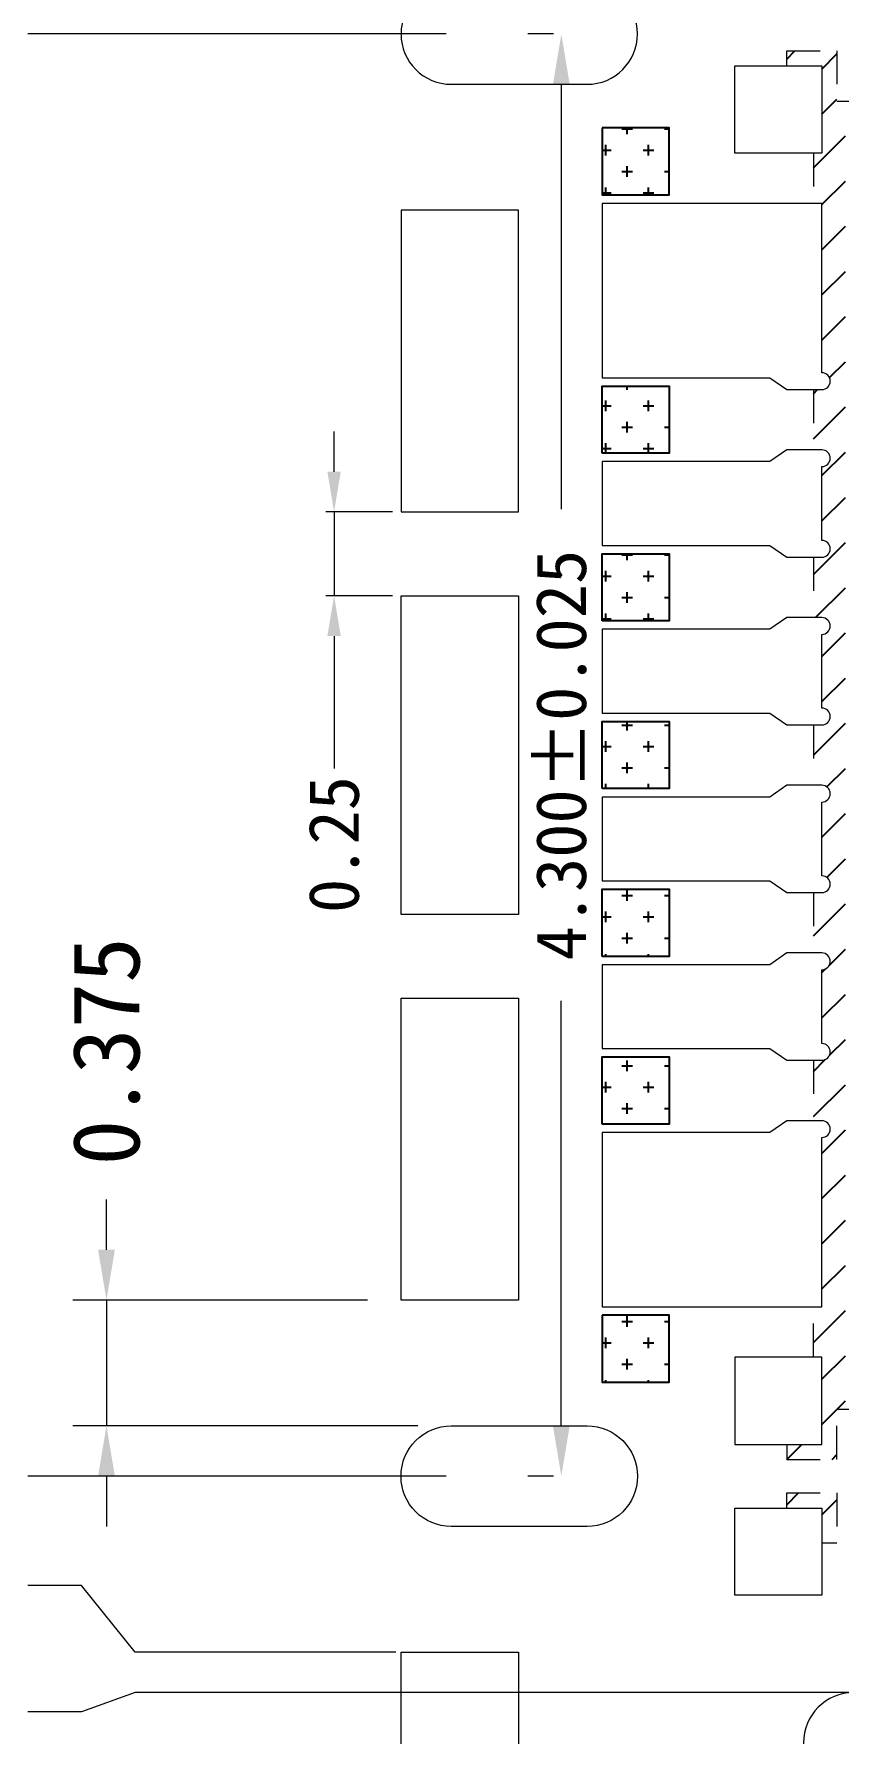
# Model space of a CAD drawing. Header units: millimetres. Extents: x 2103 to 2391, y 501 to 745.
# Drawn here: x 2285.61 to 2288.01, y 723.45 to 728.52 of the extents above; entities that cross this region are included whole.
import ezdxf

# ---------------------------------------------------------------- set-up
doc = ezdxf.new("R2010")
doc.units = ezdxf.units.MM
doc.linetypes.add('HIDDEN', pattern=[0.375, 0.25, -0.125])
doc.layers.get('Defpoints').update_dxf_attribs({"lineweight": 18})
for name, color, linetype, lineweight in [('1', 7, 'Continuous', 18), ('1D', 4, 'Continuous', 18), ('2D', 4, 'Continuous', 18)]:
    doc.layers.add(name, color=color, linetype=linetype, lineweight=lineweight)
for name, color, linetype in [('HATCH', 4, 'Continuous'), ('PLATING', 3, 'Continuous'), ('标注', 4, 'Continuous')]:
    doc.layers.add(name, color=color, linetype=linetype)
doc.styles.add('宋体', font='')
doc.styles.get('宋体').set_extended_font_data('宋体')
doc.dimstyles.new('ISO-25', dxfattribs={"dimtxt": 0.12, "dimasz": 0.18, "dimexe": 0.15, "dimexo": 0.1, "dimgap": 0.1, "dimtad": 1, "dimdec": 3, "dimzin": 0, "dimdsep": 46, "dimtxsty": '宋体', "dimcen": 1, "dimazin": 0, "dimtfac": 1, "dimtmove": 0, "dimatfit": 3, "dimfxl": 1, "dimarcsym": 0})
doc.dimstyles.new('St. ZB', dxfattribs={"dimtxt": 1.25, "dimasz": 0.8, "dimexe": 0.3, "dimexo": 0.2, "dimgap": 0.3, "dimtad": 0, "dimdec": 3, "dimzin": 0, "dimdsep": 46, "dimtxsty": '宋体', "dimcen": 0.09, "dimdle": 1.6, "dimclrd": 7, "dimclre": 1, "dimclrt": 256, "dimadec": 0, "dimazin": 0, "dimtfac": 1, "dimtdec": 3, "dimtmove": 0, "dimatfit": 3, "dimfxl": 1, "dimtolj": 1, "dimtzin": 0, "dimarcsym": 0})
pattern_1 = [(0, (2315.99936, 730.45476), (0.0635, 0.0635), [0.03175, -0.09525]), (90, (2316.015237, 730.438886), (-0.0635, 0.0635), [0.03175, -0.09525])]

# ---------------------------------------------------------------- blocks, each defined once
blk = doc.blocks.new('*D71')
at = {"layer": 'Defpoints', "color": 0, "transparency": 16777216}
for p in [(2294.5025, 726.3652), (2288.0525, 723.5702), (2285.59, 723.5125)]:
    blk.add_point(p, dxfattribs=at)
at = {"layer": '标注', "color": 0, "linetype": 'Continuous', "lineweight": 5, "transparency": 16777216}
for p, q in [((2285.91, 723.5702), (2285.75, 723.5125)), ((2288.0375, 723.5702), (2285.91, 723.5702)), ((2285.75, 723.5125), (2285.59, 723.5125))]:
    blk.add_line(p, q, dxfattribs=at)
at = {"layer": '标注', "color": 0, "lineweight": 13, "transparency": 16777216, "insert": (2285.0921, 723.5125), "char_height": 0.28, "attachment_point": 5, "style": '宋体'}
blk.add_mtext('2.795', dxfattribs=at)
blk = doc.blocks.new('*D72')
at = {"layer": 'Defpoints', "color": 0, "transparency": 16777216}
for p in [(2294.5025, 726.3652), (2285.59, 723.8896), (2286.7025, 723.6902)]:
    blk.add_point(p, dxfattribs=at)
at = {"layer": '标注', "color": 0, "linetype": 'Continuous', "lineweight": 5, "transparency": 16777216}
for p, q in [((2285.75, 723.8896), (2285.59, 723.8896)), ((2285.91, 723.6902), (2285.75, 723.8896)), ((2286.6875, 723.6902), (2285.91, 723.6902))]:
    blk.add_line(p, q, dxfattribs=at)
at = {"layer": '标注', "color": 0, "lineweight": 13, "transparency": 16777216, "insert": (2285.0921, 723.8896), "char_height": 0.28, "attachment_point": 5, "style": '宋体'}
blk.add_mtext('2.675', dxfattribs=at)
blk = doc.blocks.new('*D73')
at = {"layer": 'Defpoints', "color": 0, "transparency": 16777216}
for p in [(2294.5025, 726.3652), (2285.59, 724.2152), (2286.8525, 724.2152)]:
    blk.add_point(p, dxfattribs=at)
at = {"layer": '标注', "color": 0, "linetype": 'Continuous', "lineweight": 5, "transparency": 16777216}
blk.add_line((2286.8375, 724.2152), (2285.59, 724.2152), dxfattribs=at)
at = {"layer": '标注', "color": 0, "lineweight": 13, "transparency": 16777216, "insert": (2285.0897, 724.2152), "char_height": 0.28, "attachment_point": 5, "style": '宋体'}
blk.add_mtext('2.150', dxfattribs=at)
blk = doc.blocks.new('*D74')
at = {"layer": 'Defpoints', "color": 0, "transparency": 16777216}
for p in [(2285.59, 728.5152), (2286.8525, 728.5152), (2294.5025, 726.3652)]:
    blk.add_point(p, dxfattribs=at)
at = {"layer": '标注', "color": 0, "linetype": 'Continuous', "lineweight": 5, "transparency": 16777216}
blk.add_line((2286.8375, 728.5152), (2285.59, 728.5152), dxfattribs=at)
at = {"layer": '标注', "color": 0, "lineweight": 13, "transparency": 16777216, "insert": (2285.0897, 728.5152), "char_height": 0.28, "attachment_point": 5, "style": '宋体'}
blk.add_mtext('2.150', dxfattribs=at)
blk = doc.blocks.new('*D75')
at = {"layer": 'Defpoints', "color": 0, "transparency": 16777216}
for p in [(2285.59, 732.8152), (2286.8525, 732.8152), (2294.5025, 726.3652)]:
    blk.add_point(p, dxfattribs=at)
at = {"layer": '标注', "color": 0, "linetype": 'Continuous', "lineweight": 5, "transparency": 16777216}
blk.add_line((2286.8375, 732.8152), (2285.59, 732.8152), dxfattribs=at)
at = {"layer": '标注', "color": 0, "lineweight": 13, "transparency": 16777216, "insert": (2285.089, 732.8152), "char_height": 0.28, "attachment_point": 5, "style": '宋体'}
blk.add_mtext('6.450', dxfattribs=at)
blk = doc.blocks.new('*D84')
at = {"layer": 'Defpoints', "color": 0, "ltscale": 0.1, "transparency": 16777216}
for p in [(2286.5029, 727.0902), (2286.7025, 727.0902), (2286.7025, 726.8402)]:
    blk.add_point(p, dxfattribs=at)
at = {"layer": '标注', "color": 4, "linetype": 'Continuous', "lineweight": 5, "ltscale": 0.1, "transparency": 16777216}
for p, q in [((2286.5029, 727.2102), (2286.5029, 727.3302)), ((2286.6775, 727.0902), (2286.4779, 727.0902)), ((2286.5029, 727.0902), (2286.5029, 726.8402)), ((2286.6775, 726.8402), (2286.4779, 726.8402)), ((2286.5029, 726.7202), (2286.5029, 726.3252))]:
    blk.add_line(p, q, dxfattribs=at)
at = {"layer": '标注', "color": 4, "ltscale": 0.1, "transparency": 16777216}
for points in [[(2286.4829, 727.2102), (2286.5229, 727.2102), (2286.5029, 727.0902)], [(2286.4829, 726.7202), (2286.5229, 726.7202), (2286.5029, 726.8402)]]:
    blk.add_solid(points, dxfattribs=at)
at = {"layer": '标注', "lineweight": 13, "ltscale": 0.1, "transparency": 16777216, "insert": (2286.5029, 726.0985), "char_height": 0.15, "attachment_point": 5, "rotation": 90, "style": '宋体'}
blk.add_mtext('\\A1;0.25', dxfattribs=at)
blk = doc.blocks.new('*D85')
at = {"layer": 'Defpoints', "color": 0, "transparency": 16777216}
for p in [(2286.7025, 724.7402), (2285.8242, 724.3652), (2286.8525, 724.3652)]:
    blk.add_point(p, dxfattribs=at)
at = {"layer": '标注', "color": 4, "linetype": 'Continuous', "lineweight": 5, "ltscale": 0.1, "transparency": 16777216}
for p, q in [((2285.8242, 724.8902), (2285.8242, 725.0402)), ((2286.6025, 724.7402), (2285.7242, 724.7402)), ((2285.8242, 724.7402), (2285.8242, 724.3652)), ((2286.7525, 724.3652), (2285.7242, 724.3652)), ((2285.8242, 724.2152), (2285.8242, 724.0652))]:
    blk.add_line(p, q, dxfattribs=at)
at = {"layer": '标注', "color": 4, "transparency": 16777216}
for points in [[(2285.7992, 724.8902), (2285.8492, 724.8902), (2285.8242, 724.7402)], [(2285.8492, 724.2152), (2285.7992, 724.2152), (2285.8242, 724.3652)]]:
    blk.add_solid(points, dxfattribs=at)
at = {"layer": '标注', "lineweight": 13, "transparency": 16777216, "insert": (2285.8242, 725.4821), "char_height": 0.2, "attachment_point": 5, "rotation": 90, "style": '宋体'}
blk.add_mtext('\\A1;0.375', dxfattribs=at)
blk = doc.blocks.new('*D86')
at = {"layer": 'Defpoints', "color": 0, "transparency": 16777216}
for p in [(2287.2575, 728.5152), (2287.1805, 724.2152), (2287.2575, 724.2152)]:
    blk.add_point(p, dxfattribs=at)
at = {"layer": '标注', "color": 4, "linetype": 'Continuous', "lineweight": 5, "ltscale": 0.1, "transparency": 16777216}
for p, q in [((2287.1575, 728.5152), (2287.0805, 728.5152)), ((2287.1805, 728.3652), (2287.1805, 727.0983)), ((2287.1805, 724.3652), (2287.1805, 725.6321)), ((2287.1575, 724.2152), (2287.0805, 724.2152))]:
    blk.add_line(p, q, dxfattribs=at)
at = {"layer": '标注', "color": 4, "transparency": 16777216}
for points in [[(2287.2055, 728.3652), (2287.1555, 728.3652), (2287.1805, 728.5152)], [(2287.1555, 724.3652), (2287.2055, 724.3652), (2287.1805, 724.2152)]]:
    blk.add_solid(points, dxfattribs=at)
at = {"layer": '标注', "lineweight": 13, "transparency": 16777216, "insert": (2287.1805, 726.3652), "char_height": 0.15, "attachment_point": 5, "rotation": 90, "style": '宋体'}
blk.add_mtext('\\A1;4.300%%P0.025', dxfattribs=at)
blk = doc.blocks.new('*D87')
at = {"layer": 'Defpoints', "color": 0, "transparency": 16777216}
for p in [(2294.5025, 726.3652), (2287.0525, 723.2152), (2287.0525, 721.4448)]:
    blk.add_point(p, dxfattribs=at)
at = {"layer": '标注', "color": 0, "linetype": 'Continuous', "lineweight": 5, "transparency": 16777216}
blk.add_line((2287.0525, 723.2002), (2287.0525, 721.4448), dxfattribs=at)
at = {"layer": '标注', "color": 0, "lineweight": 13, "transparency": 16777216, "insert": (2287.0525, 720.9469), "char_height": 0.28, "attachment_point": 5, "rotation": 90, "style": '宋体'}
blk.add_mtext('7.450', dxfattribs=at)
blk = doc.blocks.new('*D96')
at = {"layer": 'Defpoints', "color": 0, "transparency": 16777216}
for p in [(2294.5025, 726.3652), (2287.5275, 722.6652), (2287.8589, 721.4448)]:
    blk.add_point(p, dxfattribs=at)
at = {"layer": '标注', "color": 0, "linetype": 'Continuous', "lineweight": 5, "transparency": 16777216}
for p, q in [((2287.5275, 722.6502), (2287.5275, 721.7648)), ((2287.5275, 721.7648), (2287.8589, 721.6048)), ((2287.8589, 721.6048), (2287.8589, 721.4448))]:
    blk.add_line(p, q, dxfattribs=at)
at = {"layer": '标注', "color": 0, "transparency": 16777216, "insert": (2287.8589, 720.9461), "char_height": 0.28, "attachment_point": 5, "rotation": 90, "style": '宋体'}
blk.add_mtext('6.975', dxfattribs=at)

msp = doc.modelspace()

# ---------------------------------------------------------------- hatches: boundary and pattern name
at = {"layer": 'HATCH'}
h = msp.add_hatch(dxfattribs=at)
h.set_pattern_fill('ANSI31', color=256, scale=0.03)
h.set_pattern_definition([(45, (2315.99936, 730.45476), (-0.06735192, 0.06735192), [])])
h.paths.add_polyline_path([(2288.02748, 728.3152), (2288.00248, 728.3152), (2288.00248, 728.4652), (2287.85248, 728.4652), (2287.85248, 728.4202), (2287.95748, 728.4202), (2287.95748, 728.1602), (2287.93248, 728.1602), (2287.93248, 728.0102), (2287.95748, 728.0102), (2287.95748, 727.5052, -1), (2287.95748, 727.4552), (2287.93248, 727.4552), (2287.93248, 727.2752), (2287.95748, 727.2752, -1), (2287.95748, 727.2252), (2287.95748, 727.0052, -1), (2287.95748, 726.9552), (2287.93248, 726.9552), (2287.93248, 726.7752), (2287.95748, 726.7752, -1), (2287.95748, 726.7252), (2287.95748, 726.5052, -1), (2287.95748, 726.4552), (2287.93248, 726.4552), (2287.93248, 726.2752), (2287.95748, 726.2752, -1), (2287.95748, 726.2252), (2287.95748, 726.0052, -1), (2287.95748, 725.9552), (2287.93248, 725.9552), (2287.93248, 725.7752), (2287.95748, 725.7752, -1), (2287.95748, 725.7252), (2287.95748, 725.5052, -1), (2287.95748, 725.4552), (2287.93248, 725.4552), (2287.93248, 725.2752), (2287.95748, 725.2752, -1), (2287.95748, 725.2252), (2287.95748, 724.7202), (2287.93248, 724.7202), (2287.93248, 724.5702), (2287.95748, 724.5702), (2287.95748, 724.3102), (2287.85248, 724.3102), (2287.85248, 724.2652), (2288.00248, 724.2652), (2288.00248, 724.4152), (2288.02748, 724.4152)])
h.paths.add_polyline_path([(2288.00248, 724.1652), (2287.85248, 724.1652), (2287.85248, 724.1202), (2287.95748, 724.1202), (2287.95748, 724.0152), (2288.00248, 724.0152)])
h.paths.add_polyline_path([(2292.30248, 724.1652), (2292.15248, 724.1652), (2292.15248, 724.1902), (2288.25248, 724.1902), (2288.25248, 724.1652), (2288.10248, 724.1652), (2288.10248, 724.0152), (2288.14748, 724.0152), (2288.14748, 724.1202), (2288.40748, 724.1202), (2288.40748, 724.0952), (2288.55748, 724.0952), (2288.55748, 724.1202), (2289.06248, 724.1202, -1), (2289.11248, 724.1202), (2289.11248, 724.0952), (2289.29248, 724.0952), (2289.29248, 724.1202, -1), (2289.34248, 724.1202), (2289.56248, 724.1202, -1), (2289.61248, 724.1202), (2289.61248, 724.0952), (2289.79248, 724.0952), (2289.79248, 724.1202, -1), (2289.84248, 724.1202), (2290.06248, 724.1202, -1), (2290.11248, 724.1202), (2290.11248, 724.0952), (2290.29248, 724.0952), (2290.29248, 724.1202, -1), (2290.34248, 724.1202), (2290.56248, 724.1202, -1), (2290.61248, 724.1202), (2290.61248, 724.0952), (2290.79248, 724.0952), (2290.79248, 724.1202, -1), (2290.84248, 724.1202), (2291.06248, 724.1202, -1), (2291.11248, 724.1202), (2291.11248, 724.0952), (2291.29248, 724.0952), (2291.29248, 724.1202, -1), (2291.34248, 724.1202), (2291.84748, 724.1202), (2291.84748, 724.0952), (2291.99748, 724.0952), (2291.99748, 724.1202), (2292.25748, 724.1202), (2292.25748, 724.0152), (2292.30248, 724.0152)])
h.paths.add_polyline_path([(2296.45248, 724.1902), (2292.55248, 724.1902), (2292.55248, 724.1652), (2292.40248, 724.1652), (2292.40248, 724.0152), (2292.44748, 724.0152), (2292.44748, 724.1202), (2292.70748, 724.1202), (2292.70748, 724.0952), (2292.85748, 724.0952), (2292.85748, 724.1202), (2293.36248, 724.1202, -1), (2293.41248, 724.1202), (2293.41248, 724.0952), (2293.59248, 724.0952), (2293.59248, 724.1202, -1), (2293.64248, 724.1202), (2293.86248, 724.1202, -1), (2293.91248, 724.1202), (2293.91248, 724.0952), (2294.09248, 724.0952), (2294.09248, 724.1202, -1), (2294.14248, 724.1202), (2294.36248, 724.1202, -1), (2294.41248, 724.1202), (2294.41248, 724.0952), (2294.59248, 724.0952), (2294.59248, 724.1202, -1), (2294.64248, 724.1202), (2294.86248, 724.1202, -1), (2294.91248, 724.1202), (2294.91248, 724.0952), (2295.09248, 724.0952), (2295.09248, 724.1202, -1), (2295.14248, 724.1202), (2295.36248, 724.1202, -1), (2295.41248, 724.1202), (2295.41248, 724.0952), (2295.59248, 724.0952), (2295.59248, 724.1202, -1), (2295.64248, 724.1202), (2296.14748, 724.1202), (2296.14748, 724.0952), (2296.29748, 724.0952), (2296.29748, 724.1202), (2296.55748, 724.1202), (2296.55748, 724.0152), (2296.60248, 724.0152), (2296.60248, 724.1652), (2296.45248, 724.1652)])
h.paths.add_polyline_path([(2288.02748, 732.6152), (2288.00248, 732.6152), (2288.00248, 732.7652), (2287.85248, 732.7652), (2287.85248, 732.7202), (2287.95748, 732.7202), (2287.95748, 732.4602), (2287.93248, 732.4602), (2287.93248, 732.3102), (2287.95748, 732.3102), (2287.95748, 731.8052, -1), (2287.95748, 731.7552), (2287.93248, 731.7552), (2287.93248, 731.5752), (2287.95748, 731.5752, -1), (2287.95748, 731.5252), (2287.95748, 731.3052, -1), (2287.95748, 731.2552), (2287.93248, 731.2552), (2287.93248, 731.0752), (2287.95748, 731.0752, -1), (2287.95748, 731.0252), (2287.95748, 730.8052, -1), (2287.95748, 730.7552), (2287.93248, 730.7552), (2287.93248, 730.5752), (2287.95748, 730.5752, -1), (2287.95748, 730.5252), (2287.95748, 730.3052, -1), (2287.95748, 730.2552), (2287.93248, 730.2552), (2287.93248, 730.0752), (2287.95748, 730.0752, -1), (2287.95748, 730.0252), (2287.95748, 729.8052, -1), (2287.95748, 729.7552), (2287.93248, 729.7552), (2287.93248, 729.5752), (2287.95748, 729.5752, -1), (2287.95748, 729.5252), (2287.95748, 729.0202), (2287.93248, 729.0202), (2287.93248, 728.8702), (2287.95748, 728.8702), (2287.95748, 728.6102), (2287.85248, 728.6102), (2287.85248, 728.5652), (2288.00248, 728.5652), (2288.00248, 728.7152), (2288.02748, 728.7152)])
at = {"layer": 'PLATING'}
h = msp.add_hatch(dxfattribs=at)
h.set_pattern_fill('CROSS', color=256, scale=0.01)
h.set_pattern_definition(pattern_1)
h.paths.add_polyline_path([(2287.50248, 728.0352), (2287.50248, 728.2352), (2287.30248, 728.2352), (2287.30248, 728.0352)])
h = msp.add_hatch(dxfattribs=at)
h.set_pattern_fill('CROSS', color=256, scale=0.01)
h.set_pattern_definition(pattern_1)
h.paths.add_polyline_path([(2287.50248, 727.4652), (2287.50248, 727.2652), (2287.30248, 727.2652), (2287.30248, 727.4652)])
h = msp.add_hatch(dxfattribs=at)
h.set_pattern_fill('CROSS', color=256, scale=0.01)
h.set_pattern_definition(pattern_1)
h.paths.add_polyline_path([(2287.50248, 726.9652), (2287.50248, 726.7652), (2287.30248, 726.7652), (2287.30248, 726.9652)])
h = msp.add_hatch(dxfattribs=at)
h.set_pattern_fill('CROSS', color=256, scale=0.01)
h.set_pattern_definition(pattern_1)
h.paths.add_polyline_path([(2287.50248, 726.4652), (2287.50248, 726.2652), (2287.30248, 726.2652), (2287.30248, 726.4652)])
h = msp.add_hatch(dxfattribs=at)
h.set_pattern_fill('CROSS', color=256, scale=0.01)
h.set_pattern_definition(pattern_1)
h.paths.add_polyline_path([(2287.50248, 725.9652), (2287.50248, 725.7652), (2287.30248, 725.7652), (2287.30248, 725.9652)])
h = msp.add_hatch(dxfattribs=at)
h.set_pattern_fill('CROSS', color=256, scale=0.01)
h.set_pattern_definition(pattern_1)
h.paths.add_polyline_path([(2287.50248, 725.4652), (2287.50248, 725.2652), (2287.30248, 725.2652), (2287.30248, 725.4652)])
h = msp.add_hatch(dxfattribs=at)
h.set_pattern_fill('CROSS', color=256, scale=0.01)
h.set_pattern_definition(pattern_1)
h.paths.add_polyline_path([(2287.50248, 724.4952), (2287.50248, 724.6952), (2287.30248, 724.6952), (2287.30248, 724.4952)])

# ---------------------------------------------------------------- linework, layer by layer
at = {"lineweight": 13, "ltscale": 10}
for points in [[(2287.25748, 728.6652), (2286.85248, 728.6652, 1), (2286.85248, 728.3652), (2287.25748, 728.3652, 1)], [(2287.25748, 724.0652), (2286.85248, 724.0652, -1), (2286.85248, 724.3652), (2287.25748, 724.3652, -1)], [(2287.90248, 723.4202), (2287.90248, 722.8152, 1), (2288.20248, 722.8152), (2288.20248, 723.4202, 1)]]:
    msp.add_lwpolyline(points, format="xyb", close=True, dxfattribs=at)
for points in [[(2286.70248, 727.0902), (2287.05248, 727.0902), (2287.05248, 727.9902), (2286.70248, 727.9902)], [(2286.70248, 726.8402), (2287.05248, 726.8402), (2287.05248, 725.8902), (2286.70248, 725.8902)], [(2287.05248, 725.6402), (2287.05248, 724.7402), (2286.70248, 724.7402), (2286.70248, 725.6402)]]:
    msp.add_lwpolyline(points, close=True, dxfattribs=at)
at = {"lineweight": 13}
msp.add_lwpolyline([(2287.52748, 723.2152), (2287.52748, 722.6652), (2286.70248, 722.6652), (2286.70248, 723.6902), (2287.05248, 723.6902), (2287.05248, 723.2152)], close=True, dxfattribs=at)
at = {"layer": '1', "lineweight": 13}
for points in [[(2287.95748, 728.1602), (2287.69748, 728.1602), (2287.69748, 728.4202), (2287.95748, 728.4202)], [(2287.95748, 724.5702), (2287.69748, 724.5702), (2287.69748, 724.3102), (2287.95748, 724.3102)], [(2287.69748, 724.1202), (2287.95748, 724.1202), (2287.95748, 723.8602), (2287.69748, 723.8602)]]:
    msp.add_lwpolyline(points, close=True, dxfattribs=at)
for points in [[(2287.85248, 727.4552), (2287.95748, 727.4552, 1), (2287.95748, 727.5052), (2287.95748, 728.0102), (2287.30248, 728.0102), (2287.30248, 727.4902), (2287.80248, 727.4902)], [(2287.80248, 725.2402), (2287.30248, 725.2402), (2287.30248, 724.7202), (2287.95748, 724.7202), (2287.95748, 725.2252, 1), (2287.95748, 725.2752), (2287.85248, 725.2752)]]:
    msp.add_lwpolyline(points, format="xyb", close=True, dxfattribs=at)
at = {"layer": '1', "color": 7, "lineweight": 13}
for points in [[(2287.85248, 727.2752), (2287.80248, 727.2402), (2287.30248, 727.2402), (2287.30248, 726.9902), (2287.80248, 726.9902), (2287.85248, 726.9552), (2287.95748, 726.9552, 1), (2287.95748, 727.0052), (2287.95748, 727.2252, 1), (2287.95748, 727.2752)], [(2287.85248, 726.2752), (2287.80248, 726.2402), (2287.30248, 726.2402), (2287.30248, 725.9902), (2287.80248, 725.9902), (2287.85248, 725.9552), (2287.95748, 725.9552, 1), (2287.95748, 726.0052), (2287.95748, 726.2252, 1), (2287.95748, 726.2752)]]:
    msp.add_lwpolyline(points, format="xyb", close=True, dxfattribs=at)
at = {"layer": '1', "lineweight": 13}
for points in [[(2287.95748, 726.5052), (2287.95748, 726.7252, 1), (2287.95748, 726.7752), (2287.85248, 726.7752), (2287.80248, 726.7402), (2287.30248, 726.7402), (2287.30248, 726.4902), (2287.80248, 726.4902)], [(2287.95748, 725.5052), (2287.95748, 725.7252, 1), (2287.95748, 725.7752), (2287.85248, 725.7752), (2287.80248, 725.7402), (2287.30248, 725.7402), (2287.30248, 725.4902), (2287.80248, 725.4902)]]:
    msp.add_lwpolyline(points, format="xyb", dxfattribs=at)
at = {"layer": '1', "color": 7, "lineweight": 13}
for points in [[(2287.80248, 726.4902), (2287.85248, 726.4552), (2287.95748, 726.4552, 1), (2287.95748, 726.5052)], [(2287.80248, 725.4902), (2287.85248, 725.4552), (2287.95748, 725.4552, 1), (2287.95748, 725.5052)]]:
    msp.add_lwpolyline(points, format="xyb", dxfattribs=at)
at = {"layer": '1D', "linetype": 'HIDDEN', "lineweight": 13, "ltscale": 0.1}
for points in [[(2287.93248, 728.1602), (2287.93248, 728.0102)], [(2287.93248, 727.4552), (2287.93248, 727.2752)], [(2287.93248, 726.9552), (2287.93248, 726.7752)], [(2287.93248, 726.4552), (2287.93248, 726.2752)], [(2287.93248, 725.9552), (2287.93248, 725.7752)], [(2287.93248, 725.4552), (2287.93248, 725.2752)], [(2287.93248, 724.5702), (2287.93248, 724.7202)]]:
    msp.add_lwpolyline(points, dxfattribs=at)
at = {"layer": '2D', "color": 4, "linetype": 'HIDDEN', "lineweight": 13, "ltscale": 0.05}
for points in [[(2287.85248, 728.4202), (2287.85248, 728.4652), (2288.00248, 728.4652), (2288.00248, 728.3152), (2288.10248, 728.3152), (2288.10248, 728.4652), (2288.25248, 728.4652), (2288.25248, 728.5652), (2288.10248, 728.5652), (2288.10248, 728.7152), (2288.00248, 728.7152), (2288.00248, 728.5652), (2287.85248, 728.5652), (2287.85248, 728.6102)], [(2287.85248, 724.3102), (2287.85248, 724.2652), (2288.00248, 724.2652), (2288.00248, 724.4152), (2288.10248, 724.4152), (2288.10248, 724.2652), (2288.25248, 724.2652), (2288.25248, 724.1652), (2288.10248, 724.1652), (2288.10248, 724.0152), (2288.14748, 724.0152)], [(2287.85248, 724.1202), (2287.85248, 724.1652), (2288.00248, 724.1652), (2288.00248, 724.0152), (2287.95748, 724.0152)]]:
    msp.add_lwpolyline(points, dxfattribs=at)
at = {"layer": 'PLATING'}
for points in [[(2287.30248, 728.2352), (2287.30248, 728.0352), (2287.50248, 728.0352), (2287.50248, 728.2352)], [(2287.30248, 727.2652), (2287.30248, 727.4652), (2287.50248, 727.4652), (2287.50248, 727.2652)], [(2287.30248, 726.7652), (2287.30248, 726.9652), (2287.50248, 726.9652), (2287.50248, 726.7652)], [(2287.30248, 726.2652), (2287.30248, 726.4652), (2287.50248, 726.4652), (2287.50248, 726.2652)], [(2287.30248, 725.7652), (2287.30248, 725.9652), (2287.50248, 725.9652), (2287.50248, 725.7652)], [(2287.30248, 725.2652), (2287.30248, 725.4652), (2287.50248, 725.4652), (2287.50248, 725.2652)], [(2287.30248, 724.6952), (2287.30248, 724.4952), (2287.50248, 724.4952), (2287.50248, 724.6952)]]:
    msp.add_lwpolyline(points, close=True, dxfattribs=at)

# ---------------------------------------------------------------- dimensions: what is measured, and where the dimension line sits
at = {"layer": '标注', "lineweight": 13}
for feature_location, offset, dtype, picture, middle in [((2286.85248, 732.8152), (-1.26251, 0), 0, '*D75', (2285.08897, 732.8152)), ((2286.85248, 728.5152), (-1.26251, 0), 0, '*D74', (2285.08975, 728.5152)), ((2286.85248, 724.2152), (-1.26251, 0), 0, '*D73', (2285.08975, 724.2152)), ((2288.05248, 723.5702), (-2.46251, -0.05774), 0, '*D71', (2285.09209, 723.51245)), ((2286.70248, 723.6902), (-1.11251, 0.19944), 0, '*D72', (2285.09209, 723.88963)), ((2287.05248, 723.2152), (0, -1.77044), 1, '*D87', (2287.05248, 720.94688))]:
    dim = msp.add_ordinate_dim(feature_location=feature_location, offset=offset, dtype=dtype, origin=(2294.50248, 726.3652), dimstyle='ISO-25', override={"dimtxt": 0.28, "dimasz": 0.08, "dimexe": 0.015, "dimexo": 0.015, "dimgap": 0.02, "dimtad": 0, "dimtoh": 1, "dimdec": 3, "dimzin": 1, "dimdsep": 46, "dimtxsty": '宋体', "dimcen": 0.1, "dimtp": 0.025, "dimtm": 0.025, "dimtdec": 3, "dimlwe": 5}, dxfattribs=at)
    dim.commit()
    dim.dimension.update_dxf_attribs({"geometry": picture, "text_midpoint": middle})
at = {"layer": '标注', "lineweight": 13, "ltscale": 0.1}
dim = msp.add_linear_dim(base=(2287.1805, 724.2152), p1=(2287.25748, 728.5152), p2=(2287.25748, 724.2152), angle=90, text='<>%%P0.025', dimstyle='St. ZB', override={"dimtxt": 0.15, "dimasz": 0.15, "dimexe": 0.1, "dimexo": 0.1, "dimgap": 0.1, "dimsah": 1, "dimclrd": 4, "dimclre": 4, "dimlwd": 5, "dimlwe": 5}, dxfattribs=at)
dim.commit()
dim.dimension.update_dxf_attribs({"geometry": '*D86', "text_midpoint": (2287.1805, 726.3652), "dimtype": 160})
for base, p1, p2, override, picture, middle in [((2286.50292, 727.0902), (2286.70248, 726.8402), (2286.70248, 727.0902), {"dimtxt": 0.15, "dimasz": 0.12, "dimexe": 0.025, "dimexo": 0.025, "dimgap": 0.025, "dimdec": 2, "dimsah": 1, "dimclrd": 4, "dimclre": 4, "dimlwd": 5, "dimlwe": 5}, '*D84', (2286.50292, 726.09853)), ((2285.82418, 724.3652), (2286.70248, 724.7402), (2286.85248, 724.3652), {"dimtxt": 0.2, "dimasz": 0.15, "dimexe": 0.1, "dimexo": 0.1, "dimgap": 0.1, "dimsah": 1, "dimclrd": 4, "dimclre": 4, "dimlwd": 5, "dimlwe": 5}, '*D85', (2285.82418, 725.4821))]:
    dim = msp.add_linear_dim(base=base, p1=p1, p2=p2, angle=90, dimstyle='St. ZB', override=override, dxfattribs=at)
    dim.commit()
    dim.dimension.update_dxf_attribs({"geometry": picture, "text_midpoint": middle, "dimtype": 160})
at = {"layer": '标注'}
dim = msp.add_ordinate_dim(feature_location=(2287.52748, 722.6652), offset=(0.3314, -1.22044), dtype=1, origin=(2294.50248, 726.3652), dimstyle='ISO-25', override={"dimtxt": 0.28, "dimasz": 0.08, "dimexe": 0.015, "dimexo": 0.015, "dimgap": 0.02, "dimtad": 0, "dimtoh": 1, "dimdec": 3, "dimzin": 1, "dimdsep": 46, "dimtxsty": '宋体', "dimcen": 0.1, "dimtp": 0.025, "dimtm": 0.025, "dimtdec": 3, "dimlwe": 5}, dxfattribs=at)
dim.commit()
dim.dimension.update_dxf_attribs({"geometry": '*D96', "text_midpoint": (2287.85889, 720.9461)})

doc.saveas('drawing.dxf')
